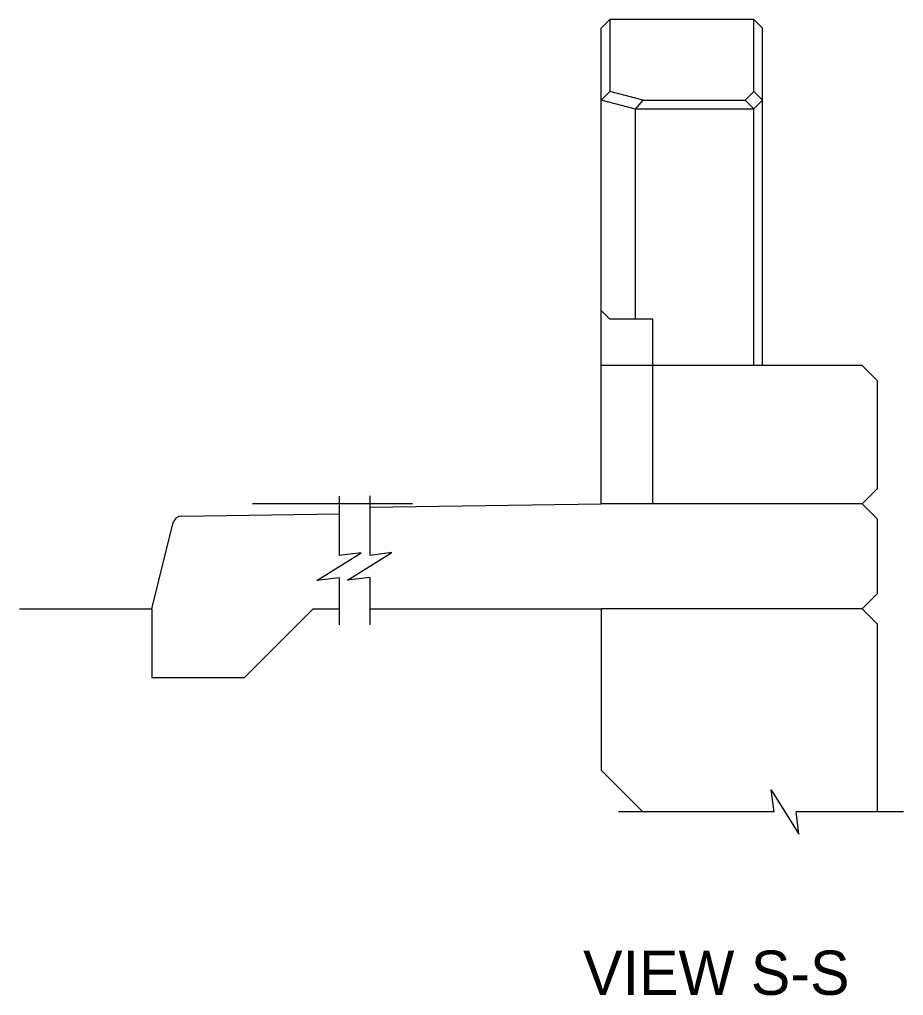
# Model space of a CAD drawing. Extents: x -826.4 to -740.6, y 426.8 to 448.
# Drawn here: x -815.2 to -808.81, y 428.35 to 435.41 of the extents above; entities that cross this region are included whole.
import ezdxf

# ---------------------------------------------------------------- set-up
doc = ezdxf.new("R2010")
doc.units = 0
for name, color, linetype in [('str_Concrete-A', 7, 'Continuous'), ('str_Concrete-B', 7, 'Continuous'), ('str_Concrete-C', 7, 'Continuous'), ('str_Grades-A', 7, 'Continuous'), ('str_Text-A', 7, 'Continuous')]:
    doc.layers.add(name, color=color, linetype=linetype)

msp = doc.modelspace()

# ---------------------------------------------------------------- linework, layer by layer
at = {"layer": 'str_Concrete-A'}
for p, q in [((-810.9942, 435.346), (-810.9317, 435.4085)), ((-809.89, 435.4085), (-810.9317, 435.4085)), ((-810.9317, 435.4085), (-810.9317, 434.8876)), ((-809.89, 435.4085), (-809.8275, 435.346)), ((-809.89, 434.8878), (-809.89, 435.4085)), ((-810.9942, 431.9085), (-810.9942, 435.346)), ((-809.8275, 432.9085), (-809.8275, 435.346)), ((-810.9942, 434.8252), (-810.9318, 434.8876)), ((-810.6891, 434.8253), (-810.9318, 434.8876)), ((-809.9525, 434.8253), (-809.89, 434.8878)), ((-809.89, 434.8878), (-809.8275, 434.8253)), ((-810.7442, 434.761), (-810.9942, 434.8252)), ((-810.7442, 434.761), (-810.6891, 434.8253)), ((-810.6891, 434.8253), (-809.9525, 434.8253)), ((-809.9525, 434.8253), (-809.89, 434.7628)), ((-809.89, 434.7628), (-809.8275, 434.8253)), ((-810.7442, 434.7628), (-809.89, 434.7628)), ((-810.7442, 433.2419), (-810.7442, 434.761)), ((-809.89, 432.9085), (-809.89, 434.7628)), ((-810.9942, 433.3044), (-810.9317, 433.2419)), ((-810.6192, 433.2419), (-810.9317, 433.2419)), ((-810.6192, 431.9085), (-810.6192, 433.2419)), ((-809.8918, 432.9085), (-810.9942, 432.9085)), ((-809.1053, 432.9085), (-809.8918, 432.9085)), ((-809.1053, 432.9085), (-808.9942, 432.7974)), ((-808.9942, 432.0196), (-808.9942, 432.7974)), ((-809.1053, 431.9085), (-808.9942, 432.0196)), ((-809.1053, 431.9085), (-810.9942, 431.9085))]:
    msp.add_line(p, q, dxfattribs=at)
at = {"layer": 'str_Concrete-B'}
for p, q in [((-810.9942, 431.1494), (-810.9942, 429.9827)), ((-809.1053, 431.1494), (-810.9942, 431.1494)), ((-809.1053, 431.1494), (-808.9942, 431.0382)), ((-808.9942, 429.6812), (-808.9942, 431.0382)), ((-810.6927, 429.6812), (-810.9942, 429.9827)), ((-809.7432, 429.6812), (-810.8674, 429.6812)), ((-808.8074, 429.6812), (-809.5832, 429.6812))]:
    msp.add_line(p, q, dxfattribs=at)
msp.add_lwpolyline([(-809.7432, 429.6812), (-809.7632, 429.8412), (-809.5632, 429.5212), (-809.5832, 429.6812)], dxfattribs=at)
at = {"layer": 'str_Concrete-C'}
for p, q in [((-812.889, 431.9644), (-812.889, 431.5337)), ((-812.6671, 431.9656), (-812.6671, 431.5349)), ((-812.6671, 431.8834), (-810.9942, 431.9085)), ((-809.1053, 431.9085), (-808.9942, 431.7974)), ((-814.0276, 431.8192), (-812.889, 431.8363)), ((-814.2424, 431.1494), (-814.0873, 431.7719)), ((-808.9942, 431.2605), (-808.9942, 431.7974)), ((-813.049, 431.3537), (-812.729, 431.5537)), ((-812.729, 431.5537), (-812.889, 431.5337)), ((-812.8271, 431.3549), (-812.5071, 431.5549)), ((-812.5071, 431.5549), (-812.6671, 431.5349)), ((-812.889, 431.3737), (-813.049, 431.3537)), ((-812.889, 431.3737), (-812.889, 431.0332)), ((-812.6671, 431.3749), (-812.8271, 431.3549)), ((-812.6671, 431.3749), (-812.6671, 431.0332)), ((-809.1053, 431.1494), (-808.9942, 431.2605)), ((-814.2424, 431.1494), (-814.2424, 430.6493)), ((-813.0757, 431.1494), (-813.5757, 430.6493)), ((-813.0757, 431.1494), (-812.889, 431.1494)), ((-812.6671, 431.1494), (-810.9942, 431.1494)), ((-813.5757, 430.6493), (-814.2424, 430.6493))]:
    msp.add_line(p, q, dxfattribs=at)
msp.add_arc((-814.0267, 431.7568), 0.0625, 90.85937, 166.01146, dxfattribs=at)
at = {"layer": 'str_Grades-A'}
for p, q in [((-812.3575, 431.9085), (-813.5144, 431.9085)), ((-815.1995, 431.1494), (-814.2424, 431.1494))]:
    msp.add_line(p, q, dxfattribs=at)

# ---------------------------------------------------------------- texts
at = {"layer": 'str_Text-A'}
msp.add_text('VIEW S-S', height=0.32004, dxfattribs=at).set_placement((-811.1239, 428.3586))

doc.saveas('drawing.dxf')
